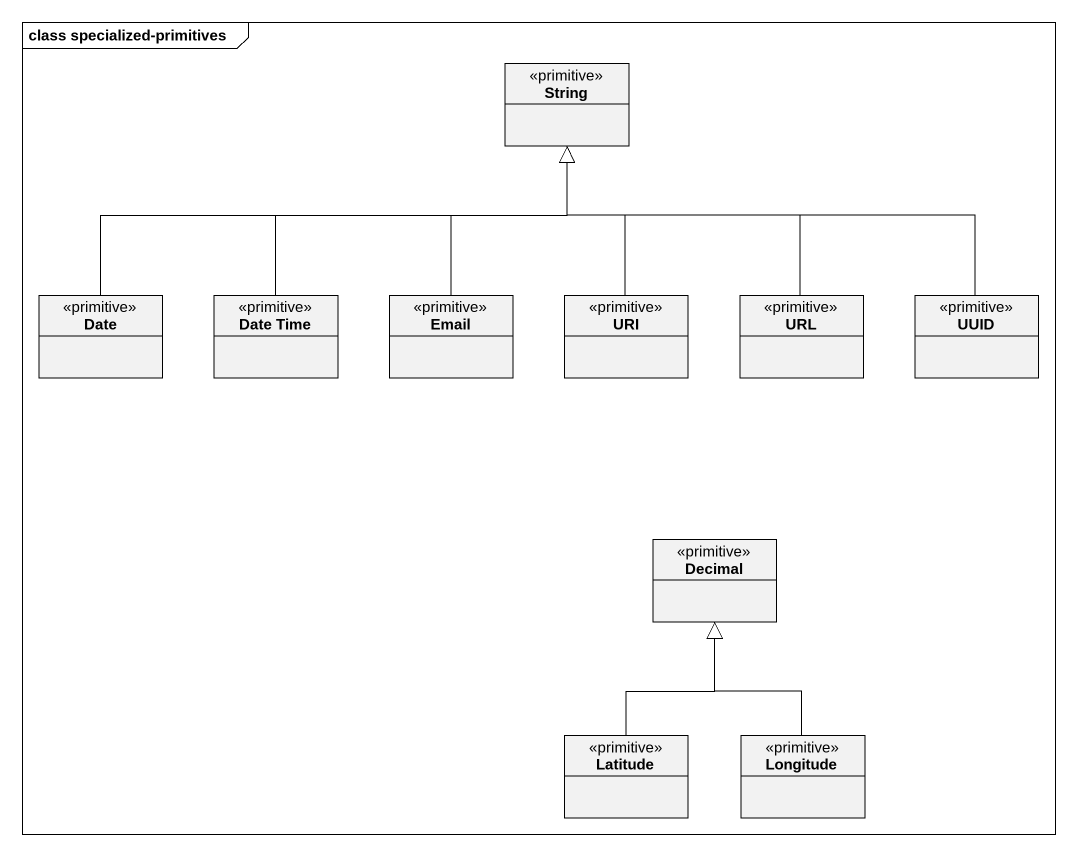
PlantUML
@startuml
mainframe class specialized-primitives
hide circle
hide empty members
class String <<primitive>>
class Date <<primitive>>
class "Date Time" as Date_Time <<primitive>>
class Email <<primitive>>
class URI <<primitive>>
class URL <<primitive>>
class UUID <<primitive>>
class Decimal <<primitive>>
class Latitude <<primitive>>
class Longitude <<primitive>>
Date -right-|> String
Date_Time -up-|> String
Email -up-|> String
URI -up-|> String
URL -up-|> String
UUID -left-|> String
Latitude -up-|> Decimal
Longitude -up-|> Decimal
@enduml
